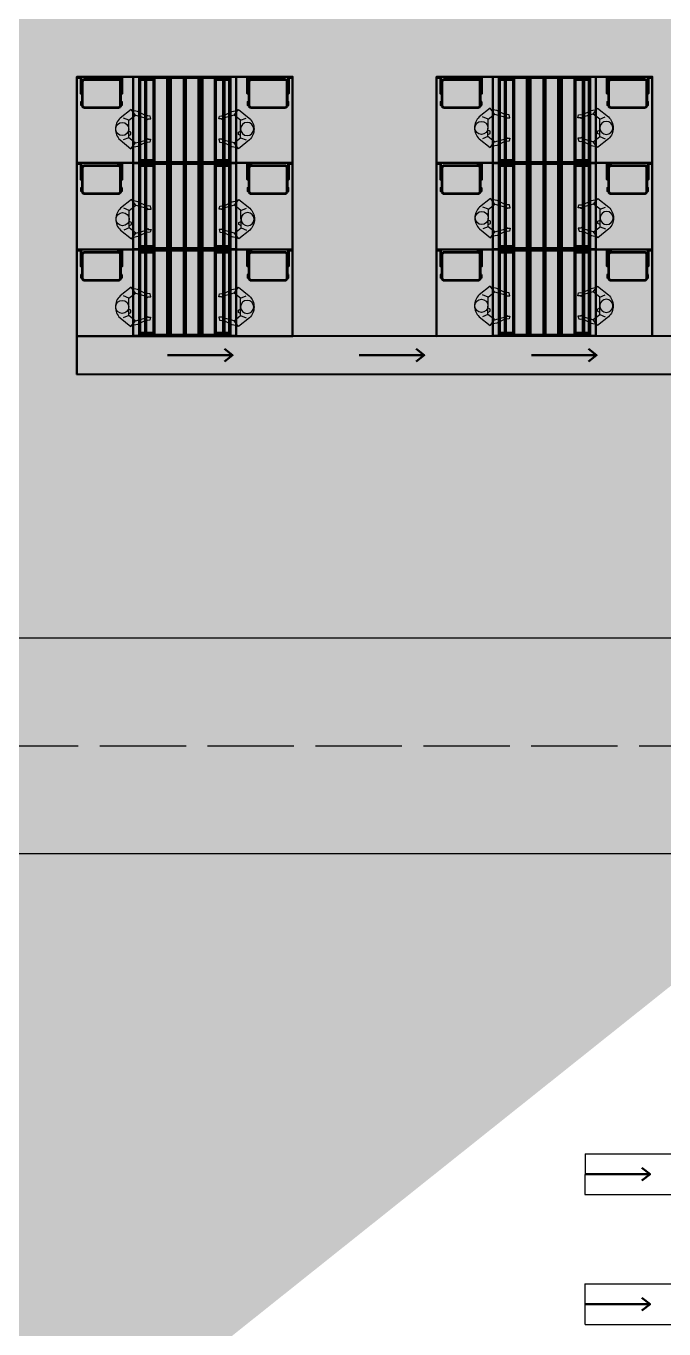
# Model space of a CAD drawing. Header units: millimetres. Extents: x -17739 to 130674, y -21116 to 94884.
# Drawn here: x 44710 to 58012, y 24726 to 51884 of the extents above; entities that cross this region are included whole.
import ezdxf

# ---------------------------------------------------------------- set-up
doc = ezdxf.new("R2010")
doc.units = ezdxf.units.MM
doc.linetypes.add('ACAD_ISO02W100', pattern=[15, 12, -3])
doc.layers.add('AM_0', color=7, linetype='Continuous', lineweight=50)
for name, color, linetype in [('Conveyor', 20, 'Continuous'), ('freecads.com', 7, 'Continuous'), ('Pathways', 50, 'ACAD_ISO02W100'), ('Workstations', 7, 'Continuous')]:
    doc.layers.add(name, color=color, linetype=linetype)
pattern_1 = [(45, (31504.4983, 30162.195), (-2.24506403, 2.24506403), [])]
pattern_2 = [(45, (31504.4983, 28355.3496), (-2.24506403, 2.24506403), [])]
pattern_3 = [(45, (39004.4983, 30162.195), (-2.24506403, 2.24506403), [])]
pattern_4 = [(45, (39004.4983, 28355.3496), (-2.24506403, 2.24506403), [])]
pattern_5 = [(45, (39004.4983, 26560.9537), (-2.24506403, 2.24506403), [])]

# ---------------------------------------------------------------- blocks, each defined once
blk = doc.blocks.new('Person Standing 002')
at = {"layer": 'freecads.com'}
for p, q in [((118348.7, 104057.2), (118283.5, 103973)), ((118366.4, 103991), (118349.1, 104032.3)), ((118499.9, 103993.1), (118515.9, 104034.9)), ((118582.8, 103977.7), (118515, 104059.8)), ((118283.5, 103973), (118327.9, 103940.4)), ((118301.4, 103923.4), (118292.4, 103964.9)), ((118335.2, 103857.4), (118300.9, 103923.4)), ((118327.9, 103940.4), (118351.8, 103857.7)), ((118328.4, 103940.5), (118366.9, 103991)), ((118366.4, 103991), (118499.4, 103993)), ((118383, 103991.2), (118391.6, 103974.7)), ((118391.6, 103974.7), (118408.2, 103975)), ((118408.2, 103975), (118416.3, 103991.7)), ((118499.4, 103993), (118539.5, 103943.8)), ((118539.5, 103943.8), (118518.1, 103860.3)), ((118534.8, 103860.5), (118567, 103927.6)), ((118539.5, 103943.8), (118582.8, 103977.7)), ((118567, 103927.6), (118574.7, 103969.3)), ((118333.4, 103845.5), (118335.2, 103857.4)), ((118335.8, 103829.4), (118333.4, 103845.5)), ((118358, 103824.3), (118335.8, 103829.4)), ((118351.8, 103857.7), (118363.6, 103846.9)), ((118363.6, 103846.9), (118357.7, 103846.2)), ((118357.7, 103846.2), (118358, 103824.3)), ((118518.1, 103860.3), (118506.7, 103849.1)), ((118506.7, 103849.1), (118512.7, 103848.7)), ((118512.7, 103848.7), (118513, 103826.8)), ((118513, 103826.8), (118535.1, 103832.5)), ((118537, 103848.7), (118534.8, 103860.5)), ((118535.1, 103832.5), (118537, 103848.7))]:
    blk.add_line(p, q, dxfattribs=at)
blk.add_circle((118432.1, 104041.9), 49.9, dxfattribs=at)
blk.add_arc((118433.1, 103980.4), 114.1, 44.11608, 137.68198, dxfattribs=at)

msp = doc.modelspace()

# ---------------------------------------------------------------- hatches: boundary and pattern name
h = msp.add_hatch()
h.set_pattern_fill('GRAVEL', color=256)
h.set_pattern_definition([(228.0127875, (-27627.5733, -20782.793), (-203.200000016, -228.599999986), [3.4172144, -338.3048364]), (184.969741, (-27629.8593, -20785.333), (304.7999998794, 25.400001447), [5.8640472, -580.540489]), (132.5104471, (-27635.7013, -20785.841), (254.000000107, -279.399999902), [4.1348152, -409.347228]), (267.273689, (-27645.6073, -20792.191), (25.400000053, 507.999999997), [5.3400452, -528.6643743]), (292.8336542, (-27645.8613, -20797.525), (-127.000000011, 304.7999999956), [5.236337, -518.3980775]), (357.273689, (-27643.8293, -20802.351), (-507.999999997, 25.400000053), [5.3400452, -528.6643743]), (37.69424047, (-27638.4953, -20802.605), (-330.1999999854, -254.000000019), [7.0619366, -699.131153]), (72.2553284, (-27632.9073, -20798.287), (177.800000048, 558.799999985), [6.6671952, -660.052566]), (121.4295656, (-27630.8753, -20791.937), (-203.200000029, 330.199999982), [5.35813, -530.455457]), (175.2363583, (-27633.6693, -20787.365), (279.399999996, -25.400000044), [6.1171328, -299.7393695]), (222.3974378, (-27639.7653, -20786.857), (-304.7999999902, -279.4000000106), [7.9107792, -783.167725]), (138.8140748, (-27620.4613, -20792.445), (-177.79999999, 152.400000012), [2.7000454, -267.3056582]), (171.4692344, (-27622.4933, -20790.667), (330.200000009, -50.799999942), [5.1368198, -508.54639]), (225, (-27627.573, -20789.905), (-4e-15, -25.4), [3.5920934, -32.328931]), (203.1985905, (-27629.3513, -20786.857), (127.000000003, 50.79999999), [1.9344132, -191.5062237]), (291.8014095, (-27631.1293, -20787.619), (-25.4, 76.2), [2.7356562, -134.04753]), (30.9637565, (-27630.1133, -20790.159), (76.2, 50.8), [4.4431966, -143.6629815]), (161.565051, (-27626.303, -20787.873), (50.8, -25.4), [3.2128714, -77.108981]), (16.3895403, (-27645.8613, -20787.619), (254, 76.2), [4.50088, -445.5882667]), (70.3461759, (-27641.5433, -20786.349), (-101.60000001, -279.399999997), [3.7759894, -373.8221568]), (293.1985905, (-27626.3033, -20782.793), (-50.79999999, 127.000000004), [3.868801, -189.571836]), (343.6104597, (-27624.7793, -20786.349), (-254.000000005, 76.199999982), [4.50088, -445.5882667]), (339.4439548, (-27645.8613, -20803.367), (-127, 50.8), [4.340352, -212.677343]), (294.7751406, (-27641.7973, -20804.891), (-127.000000151, 279.399999931), [3.6367212, -360.0359338]), (66.8014095, (-27626.0493, -20808.193), (50.79999999, 127.000000003), [3.868801, -189.571836]), (17.3540246, (-27624.5253, -20804.637), (-330.199999993, -101.600000021), [4.2578274, -421.5237598]), (69.4439548, (-27638.4953, -20808.193), (-50.8, -127), [2.170176, -214.847519]), (101.3099325, (-27627.5733, -20808.193), (-25.4, 101.6), [1.295146, -128.2199496]), (165.9637565, (-27627.827, -20806.923), (76.2, -25.4), [5.236337, -99.490546]), (186.009006, (-27632.9073, -20805.653), (253.999999999, 25.400000013), [4.85267, -480.4136486]), (303.6900675, (-27630.113, -20792.445), (-25.4, 50.8), [3.6632388, -87.9177636]), (353.1572266, (-27628.0813, -20795.493), (431.8000000027, -50.7999999774), [6.3955676, -633.1600907]), (60.9453959, (-27621.7313, -20796.255), (-101.600000003, -177.8), [2.6150824, -258.893923]), (90, (-27620.46, -20793.97), (-25.4, 25.4), [1.524, -23.876]), (120.2564372, (-27633.4153, -20804.891), (101.599999988, -177.800000007), [3.5286696, -349.3394077]), (48.0127875, (-27635.1933, -20801.843), (203.200000017, 228.599999985), [6.8344288, -334.887622]), (0, (-27630.62, -20796.763), (25.4, 25.4), [6.604, -18.796]), (325.3048465, (-27624.0173, -20796.763), (254.000000096, -177.799999863), [4.0160956, -397.5931672]), (254.054604, (-27620.7153, -20799.049), (-25.4, -101.6), [3.6982908, -181.2165004]), (207.64597536, (-27621.7313, -20802.605), (-482.600000018, -253.999999966), [6.021451, -596.1246442]), (175.42607874, (-27627.0653, -20805.399), (-330.2, 25.4), [6.3702946, -630.6584646])])
edge = h.paths.add_edge_path()
edge.add_line((-6197, -19436), (-6197, 76756))
edge.add_arc((-4197, 76756), 2000, 90, 180)
edge.add_line((-4197, 78756), (116945, 78756))
at = {"layer": 'AM_0', "true_color": 0x939598}
h = msp.add_hatch(dxfattribs=at)
h.set_pattern_fill('PLASTI', color=252, style=0)
h.set_pattern_definition([(0, (8868.7735, 34326.9587), (0, 6.35), []), (0, (8868.7735, 34327.7524), (0, 6.35), []), (0, (8868.7735, 34328.546), (0, 6.35), []), (0, (8868.7735, 34330.9274), (0, 6.35), [])])
h.paths.add_polyline_path([(47379, 50827, 0.414214), (47369, 50817), (47369, 49037, 0.414214), (47379, 49027), (48009, 49027, 0.414214), (48019, 49037), (48019, 50817, 0.414214), (48009, 50827)])
h.paths.add_polyline_path([(47399, 50807, 0.414214), (47389, 50797), (47389, 49057, 0.414214), (47399, 49047), (47989, 49047, 0.414214), (47999, 49057), (47999, 50797, 0.414214), (47989, 50807)], flags=16)
h.paths.add_polyline_path([(47652, 49047), (47652, 50807), (47732, 50807), (47732, 49047)], flags=16)
h = msp.add_hatch(dxfattribs=at)
h.set_pattern_fill('ANSI31', color=252, style=0)
h.set_pattern_definition([(45, (8868.7735, 34326.9587), (-2.24506403, 2.24506403), [])])
h.paths.add_polyline_path([(48659, 50827), (48029, 50827, 0.414214), (48019, 50817), (48019, 49037, 0.414214), (48029, 49027), (48659, 49027, 0.414214), (48669, 49037), (48669, 50817, 0.414214)])
h.paths.add_polyline_path([(48649, 50797, 0.414214), (48639, 50807), (48049, 50807, 0.414214), (48039, 50797), (48039, 49057, 0.414214), (48049, 49047), (48639, 49047, 0.414214), (48649, 49057)], flags=16)
h.paths.add_polyline_path([(48386, 49047), (48305, 49047), (48305, 50807), (48386, 50807)], flags=0)
h = msp.add_hatch(dxfattribs=at)
h.set_pattern_fill('ANSI31', color=252, style=0)
h.set_pattern_definition(pattern_5)
h.paths.add_polyline_path([(54879, 50827, 0.414214), (54869, 50817), (54869, 49037, 0.414214), (54879, 49027), (55509, 49027, 0.414214), (55519, 49037), (55519, 50817, 0.414214), (55509, 50827)])
h.paths.add_polyline_path([(54899, 50807, 0.414214), (54889, 50797), (54889, 49057, 0.414214), (54899, 49047), (55489, 49047, 0.414214), (55499, 49057), (55499, 50797, 0.414214), (55489, 50807)], flags=16)
h.paths.add_polyline_path([(55152, 49047), (55152, 50807), (55232, 50807), (55232, 49047)], flags=16)
h = msp.add_hatch(dxfattribs=at)
h.set_pattern_fill('ANSI31', color=252, style=0)
h.set_pattern_definition(pattern_5)
h.paths.add_polyline_path([(56169, 50817, 0.414214), (56159, 50827), (55529, 50827, 0.414214), (55519, 50817), (55519, 49037, 0.414214), (55529, 49027), (56159, 49027, 0.414214), (56169, 49037)])
h.paths.add_polyline_path([(56149, 50797, 0.414214), (56139, 50807), (55549, 50807, 0.414214), (55539, 50797), (55539, 49057, 0.414214), (55549, 49047), (56139, 49047, 0.414214), (56149, 49057)], flags=16)
h.paths.add_polyline_path([(55886, 49047), (55805, 49047), (55805, 50807), (55886, 50807)], flags=0)
h = msp.add_hatch(dxfattribs=at)
h.set_pattern_fill('ANSI31', color=252, style=0)
h.set_pattern_definition(pattern_2)
h.paths.add_polyline_path([(47379, 49033, 0.414214), (47369, 49023), (47369, 47243, 0.414214), (47379, 47233), (48009, 47233, 0.414214), (48019, 47243), (48019, 49023, 0.414214), (48009, 49033)])
h.paths.add_polyline_path([(47399, 49013, 0.414214), (47389, 49003), (47389, 47263, 0.414214), (47399, 47253), (47989, 47253, 0.414214), (47999, 47263), (47999, 49003, 0.414214), (47989, 49013)], flags=16)
h.paths.add_polyline_path([(47652, 47253), (47652, 49013), (47732, 49013), (47732, 47253)], flags=16)
h = msp.add_hatch(dxfattribs=at)
h.set_pattern_fill('ANSI31', color=252, style=0)
h.set_pattern_definition(pattern_2)
h.paths.add_polyline_path([(48659, 49033), (48029, 49033, 0.414214), (48019, 49023), (48019, 47243, 0.414214), (48029, 47233), (48659, 47233, 0.414214), (48669, 47243), (48669, 49023, 0.414214)])
h.paths.add_polyline_path([(48649, 49003, 0.414214), (48639, 49013), (48049, 49013, 0.414214), (48039, 49003), (48039, 47263, 0.414214), (48049, 47253), (48639, 47253, 0.414214), (48649, 47263)], flags=16)
h.paths.add_polyline_path([(48386, 47253), (48305, 47253), (48305, 49013), (48386, 49013)], flags=0)
h = msp.add_hatch(dxfattribs=at)
h.set_pattern_fill('ANSI31', color=252, style=0)
h.set_pattern_definition(pattern_4)
h.paths.add_polyline_path([(54879, 49033, 0.414214), (54869, 49023), (54869, 47243, 0.414214), (54879, 47233), (55509, 47233, 0.414214), (55519, 47243), (55519, 49023, 0.414214), (55509, 49033)])
h.paths.add_polyline_path([(54899, 49013, 0.414214), (54889, 49003), (54889, 47263, 0.414214), (54899, 47253), (55489, 47253, 0.414214), (55499, 47263), (55499, 49003, 0.414214), (55489, 49013)], flags=16)
h.paths.add_polyline_path([(55152, 47253), (55152, 49013), (55232, 49013), (55232, 47253)], flags=16)
h = msp.add_hatch(dxfattribs=at)
h.set_pattern_fill('ANSI31', color=252, style=0)
h.set_pattern_definition(pattern_4)
h.paths.add_polyline_path([(56169, 49023, 0.414214), (56159, 49033), (55529, 49033, 0.414214), (55519, 49023), (55519, 47243, 0.414214), (55529, 47233), (56159, 47233, 0.414214), (56169, 47243)])
h.paths.add_polyline_path([(56149, 49003, 0.414214), (56139, 49013), (55549, 49013, 0.414214), (55539, 49003), (55539, 47263, 0.414214), (55549, 47253), (56139, 47253, 0.414214), (56149, 47263)], flags=16)
h.paths.add_polyline_path([(55886, 47253), (55805, 47253), (55805, 49013), (55886, 49013)], flags=0)
h = msp.add_hatch(dxfattribs=at)
h.set_pattern_fill('ANSI31', color=252, style=0)
h.set_pattern_definition(pattern_1)
h.paths.add_polyline_path([(47379, 47226, 0.414214), (47369, 47216), (47369, 45436, 0.414214), (47379, 45426), (48009, 45426, 0.414214), (48019, 45436), (48019, 47216, 0.414214), (48009, 47226)])
h.paths.add_polyline_path([(47399, 47206, 0.414214), (47389, 47196), (47389, 45456, 0.414214), (47399, 45446), (47989, 45446, 0.414214), (47999, 45456), (47999, 47196, 0.414214), (47989, 47206)], flags=16)
h.paths.add_polyline_path([(47652, 45446), (47652, 47206), (47732, 47206), (47732, 45446)], flags=16)
h = msp.add_hatch(dxfattribs=at)
h.set_pattern_fill('ANSI31', color=252, style=0)
h.set_pattern_definition(pattern_1)
h.paths.add_polyline_path([(48659, 47226), (48029, 47226, 0.414214), (48019, 47216), (48019, 45436, 0.414214), (48029, 45426), (48659, 45426, 0.414214), (48669, 45436), (48669, 47216, 0.414214)])
h.paths.add_polyline_path([(48649, 47196, 0.414214), (48639, 47206), (48049, 47206, 0.414214), (48039, 47196), (48039, 45456, 0.414214), (48049, 45446), (48639, 45446, 0.414214), (48649, 45456)], flags=16)
h.paths.add_polyline_path([(48386, 45446), (48305, 45446), (48305, 47206), (48386, 47206)], flags=0)
h = msp.add_hatch(dxfattribs=at)
h.set_pattern_fill('ANSI31', color=252, style=0)
h.set_pattern_definition(pattern_3)
h.paths.add_polyline_path([(54879, 47226, 0.414214), (54869, 47216), (54869, 45436, 0.414214), (54879, 45426), (55509, 45426, 0.414214), (55519, 45436), (55519, 47216, 0.414214), (55509, 47226)])
h.paths.add_polyline_path([(54899, 47206, 0.414214), (54889, 47196), (54889, 45456, 0.414214), (54899, 45446), (55489, 45446, 0.414214), (55499, 45456), (55499, 47196, 0.414214), (55489, 47206)], flags=16)
h.paths.add_polyline_path([(55152, 45446), (55152, 47206), (55232, 47206), (55232, 45446)], flags=16)
h = msp.add_hatch(dxfattribs=at)
h.set_pattern_fill('ANSI31', color=252, style=0)
h.set_pattern_definition(pattern_3)
h.paths.add_polyline_path([(56169, 47216, 0.414214), (56159, 47226), (55529, 47226, 0.414214), (55519, 47216), (55519, 45436, 0.414214), (55529, 45426), (56159, 45426, 0.414214), (56169, 45436)])
h.paths.add_polyline_path([(56149, 47196, 0.414214), (56139, 47206), (55549, 47206, 0.414214), (55539, 47196), (55539, 45456, 0.414214), (55549, 45446), (56139, 45446, 0.414214), (56149, 45456)], flags=16)
h.paths.add_polyline_path([(55886, 45446), (55805, 45446), (55805, 47206), (55886, 47206)], flags=0)

# ---------------------------------------------------------------- linework, layer by layer
at = {"color": 2}
for p, q in [((32743, 39134), (87797, 39134)), ((32743, 34634), (87797, 34634))]:
    msp.add_line(p, q, dxfattribs=at)
at = {"layer": 'AM_0'}
for p, q in [((48019, 45418), (48019, 50827)), ((55519, 45427), (55519, 50827)), ((55519, 45418), (55519, 50827)), ((45769, 49033), (50269, 49033)), ((57769, 49033), (53269, 49033)), ((45769, 47226), (50269, 47226)), ((57769, 47226), (53269, 47226))]:
    msp.add_line(p, q, dxfattribs=at)
at = {"layer": 'AM_0', "color": 3}
for p, q in [((50266, 50827), (50177, 50827)), ((57766, 50827), (57677, 50827)), ((45879, 50229), (45879, 50724)), ((45889, 50229), (45889, 50724)), ((45929, 50774), (46635, 50774)), ((45929, 50764), (46635, 50764)), ((46675, 50724), (46675, 50229)), ((46685, 50724), (46685, 50229)), ((49353, 50724), (49353, 50229)), ((49363, 50724), (49363, 50229)), ((50109, 50774), (49403, 50774)), ((50109, 50764), (49403, 50764)), ((50149, 50229), (50149, 50724)), ((50159, 50229), (50159, 50724)), ((53379, 50229), (53379, 50724)), ((53389, 50229), (53389, 50724)), ((53429, 50774), (54135, 50774)), ((53429, 50764), (54135, 50764)), ((54175, 50724), (54175, 50229)), ((54185, 50724), (54185, 50229)), ((56853, 50724), (56853, 50229)), ((56863, 50724), (56863, 50229)), ((57609, 50774), (56903, 50774)), ((57609, 50764), (56903, 50764)), ((57649, 50229), (57649, 50724)), ((57659, 50229), (57659, 50724)), ((45859, 50232), (45859, 50307)), ((45861, 50309), (45879, 50309)), ((46702, 50309), (46685, 50309)), ((46705, 50232), (46705, 50307)), ((49333, 50232), (49333, 50307)), ((49335, 50309), (49353, 50309)), ((50176, 50309), (50159, 50309)), ((50179, 50232), (50179, 50307)), ((53359, 50232), (53359, 50307)), ((53361, 50309), (53379, 50309)), ((54202, 50309), (54185, 50309)), ((54205, 50232), (54205, 50307)), ((56833, 50232), (56833, 50307)), ((56835, 50309), (56853, 50309)), ((57676, 50309), (57659, 50309)), ((57679, 50232), (57679, 50307)), ((45879, 50229), (45861, 50229)), ((46635, 50189), (45929, 50189)), ((46635, 50179), (45929, 50179)), ((46685, 50229), (46702, 50229)), ((49353, 50229), (49335, 50229)), ((49403, 50189), (50109, 50189)), ((49403, 50179), (50109, 50179)), ((50159, 50229), (50176, 50229)), ((53379, 50229), (53361, 50229)), ((54135, 50189), (53429, 50189)), ((54135, 50179), (53429, 50179)), ((54185, 50229), (54202, 50229)), ((56853, 50229), (56835, 50229)), ((56903, 50189), (57609, 50189)), ((56903, 50179), (57609, 50179)), ((57659, 50229), (57676, 50229)), ((45879, 48435), (45879, 48930)), ((45889, 48435), (45889, 48930)), ((45929, 48980), (46635, 48980)), ((45929, 48970), (46635, 48970)), ((46675, 48930), (46675, 48435)), ((46685, 48930), (46685, 48435)), ((49353, 48930), (49353, 48435)), ((49363, 48930), (49363, 48435)), ((50109, 48980), (49403, 48980)), ((50109, 48970), (49403, 48970)), ((50149, 48435), (50149, 48930)), ((50159, 48435), (50159, 48930)), ((50266, 49033), (50177, 49033)), ((53379, 48435), (53379, 48930)), ((53389, 48435), (53389, 48930)), ((53429, 48980), (54135, 48980)), ((53429, 48970), (54135, 48970)), ((54175, 48930), (54175, 48435)), ((54185, 48930), (54185, 48435)), ((56853, 48930), (56853, 48435)), ((56863, 48930), (56863, 48435)), ((57609, 48980), (56903, 48980)), ((57609, 48970), (56903, 48970)), ((57649, 48435), (57649, 48930)), ((57659, 48435), (57659, 48930)), ((57766, 49033), (57677, 49033)), ((45859, 48438), (45859, 48513)), ((45861, 48515), (45879, 48515)), ((45879, 48435), (45861, 48435)), ((46635, 48395), (45929, 48395)), ((46635, 48385), (45929, 48385)), ((46702, 48515), (46685, 48515)), ((46685, 48435), (46702, 48435)), ((46705, 48438), (46705, 48513)), ((49333, 48438), (49333, 48513)), ((49335, 48515), (49353, 48515)), ((49353, 48435), (49335, 48435)), ((49403, 48395), (50109, 48395)), ((49403, 48385), (50109, 48385)), ((50176, 48515), (50159, 48515)), ((50159, 48435), (50176, 48435)), ((50179, 48438), (50179, 48513)), ((53359, 48438), (53359, 48513)), ((53361, 48515), (53379, 48515)), ((53379, 48435), (53361, 48435)), ((54135, 48395), (53429, 48395)), ((54135, 48385), (53429, 48385)), ((54202, 48515), (54185, 48515)), ((54185, 48435), (54202, 48435)), ((54205, 48438), (54205, 48513)), ((56833, 48438), (56833, 48513)), ((56835, 48515), (56853, 48515)), ((56853, 48435), (56835, 48435)), ((56903, 48395), (57609, 48395)), ((56903, 48385), (57609, 48385)), ((57676, 48515), (57659, 48515)), ((57659, 48435), (57676, 48435)), ((57679, 48438), (57679, 48513)), ((45879, 46628), (45879, 47123)), ((45889, 46628), (45889, 47123)), ((45929, 47173), (46635, 47173)), ((45929, 47163), (46635, 47163)), ((46675, 47123), (46675, 46628)), ((46685, 47123), (46685, 46628)), ((49353, 47123), (49353, 46628)), ((49363, 47123), (49363, 46628)), ((50109, 47173), (49403, 47173)), ((50109, 47163), (49403, 47163)), ((50149, 46628), (50149, 47123)), ((50159, 46628), (50159, 47123)), ((50266, 47226), (50177, 47226)), ((53379, 46628), (53379, 47123)), ((53389, 46628), (53389, 47123)), ((53429, 47173), (54135, 47173)), ((53429, 47163), (54135, 47163)), ((54175, 47123), (54175, 46628)), ((54185, 47123), (54185, 46628)), ((56853, 47123), (56853, 46628)), ((56863, 47123), (56863, 46628)), ((57609, 47173), (56903, 47173)), ((57609, 47163), (56903, 47163)), ((57649, 46628), (57649, 47123)), ((57659, 46628), (57659, 47123)), ((57766, 47226), (57677, 47226)), ((45859, 46631), (45859, 46706)), ((45861, 46708), (45879, 46708)), ((45879, 46628), (45861, 46628)), ((46635, 46588), (45929, 46588)), ((46635, 46578), (45929, 46578)), ((46702, 46708), (46685, 46708)), ((46685, 46628), (46702, 46628)), ((46705, 46631), (46705, 46706)), ((49333, 46631), (49333, 46706)), ((49335, 46708), (49353, 46708)), ((49353, 46628), (49335, 46628)), ((49403, 46588), (50109, 46588)), ((49403, 46578), (50109, 46578)), ((50176, 46708), (50159, 46708)), ((50159, 46628), (50176, 46628)), ((50179, 46631), (50179, 46706)), ((53359, 46631), (53359, 46706)), ((53361, 46708), (53379, 46708)), ((53379, 46628), (53361, 46628)), ((54135, 46588), (53429, 46588)), ((54135, 46578), (53429, 46578)), ((54202, 46708), (54185, 46708)), ((54185, 46628), (54202, 46628)), ((54205, 46631), (54205, 46706)), ((56833, 46631), (56833, 46706)), ((56835, 46708), (56853, 46708)), ((56853, 46628), (56835, 46628)), ((56903, 46588), (57609, 46588)), ((56903, 46578), (57609, 46578)), ((57676, 46708), (57659, 46708)), ((57659, 46628), (57676, 46628)), ((57679, 46631), (57679, 46706))]:
    msp.add_line(p, q, dxfattribs=at)
at = {"layer": 'AM_0', "color": 1}
for points in [[(45770, 44618), (45769, 45418), (74769, 45427, 0.349582), (75769, 46427), (75769, 55927)], [(75769, 55927), (76569, 55927), (76569, 46492, -0.364541), (74769, 44627), (45770, 44618)]]:
    msp.add_lwpolyline(points, format="xyb", dxfattribs=at)
at = {"layer": 'AM_0'}
msp.add_lwpolyline([(45769, 45418), (50269, 45419), (50269, 50827), (45769, 50827)], close=True, dxfattribs=at)
at = {"layer": 'AM_0', "color": 3}
for points in [[(45860, 50827), (45771, 50827, 0.414214), (45769, 50824), (45769, 50809, 0.414214), (45771, 50807), (45849, 50807)], [(46715, 50827), (46626, 50827, 0.414214), (46623, 50824), (46623, 50809, 0.414214), (46626, 50807), (46703, 50807)], [(49412, 50827, -0.414214), (49414, 50824), (49414, 50809, -0.414214), (49412, 50807), (49334, 50807)], [(50266, 50827, -0.414214), (50269, 50824), (50269, 50809, -0.414214), (50266, 50807), (50189, 50807)], [(53360, 50827), (53271, 50827, 0.414214), (53269, 50824), (53269, 50809, 0.414214), (53271, 50807), (53349, 50807)], [(54215, 50827), (54126, 50827, 0.414214), (54123, 50824), (54123, 50809, 0.414214), (54126, 50807), (54203, 50807)], [(56912, 50827, -0.414214), (56914, 50824), (56914, 50809, -0.414214), (56912, 50807), (56834, 50807)], [(57766, 50827, -0.414214), (57769, 50824), (57769, 50809, -0.414214), (57766, 50807), (57689, 50807)], [(45860, 49033), (45771, 49033, 0.414214), (45769, 49030), (45769, 49015, 0.414214), (45771, 49013), (45849, 49013)], [(46715, 49033), (46626, 49033, 0.414214), (46623, 49030), (46623, 49015, 0.414214), (46626, 49013), (46703, 49013)], [(49412, 49033, -0.414214), (49414, 49030), (49414, 49015, -0.414214), (49412, 49013), (49334, 49013)], [(50266, 49033, -0.414214), (50269, 49030), (50269, 49015, -0.414214), (50266, 49013), (50189, 49013)], [(53360, 49033), (53271, 49033, 0.414214), (53269, 49030), (53269, 49015, 0.414214), (53271, 49013), (53349, 49013)], [(54215, 49033), (54126, 49033, 0.414214), (54123, 49030), (54123, 49015, 0.414214), (54126, 49013), (54203, 49013)], [(56912, 49033, -0.414214), (56914, 49030), (56914, 49015, -0.414214), (56912, 49013), (56834, 49013)], [(57766, 49033, -0.414214), (57769, 49030), (57769, 49015, -0.414214), (57766, 49013), (57689, 49013)], [(45860, 47226), (45771, 47226, 0.414214), (45769, 47223), (45769, 47208, 0.414214), (45771, 47206), (45849, 47206)], [(46715, 47226), (46626, 47226, 0.414214), (46623, 47223), (46623, 47208, 0.414214), (46626, 47206), (46703, 47206)], [(49412, 47226, -0.414214), (49414, 47223), (49414, 47208, -0.414214), (49412, 47206), (49334, 47206)], [(50266, 47226, -0.414214), (50269, 47223), (50269, 47208, -0.414214), (50266, 47206), (50189, 47206)], [(53360, 47226), (53271, 47226, 0.414214), (53269, 47223), (53269, 47208, 0.414214), (53271, 47206), (53349, 47206)], [(54215, 47226), (54126, 47226, 0.414214), (54123, 47223), (54123, 47208, 0.414214), (54126, 47206), (54203, 47206)], [(56912, 47226, -0.414214), (56914, 47223), (56914, 47208, -0.414214), (56912, 47206), (56834, 47206)], [(57766, 47226, -0.414214), (57769, 47223), (57769, 47208, -0.414214), (57766, 47206), (57689, 47206)]]:
    msp.add_lwpolyline(points, format="xyb", dxfattribs=at)
for points in [[(45879, 50477), (45849, 50477), (45849, 50827)], [(45860, 50827), (45860, 50724), (45879, 50724)], [(46685, 50477), (46715, 50477), (46715, 50827)], [(46703, 50807), (46703, 50724), (46685, 50724)], [(49353, 50477), (49323, 50477), (49323, 50827), (49412, 50827)], [(49334, 50807), (49334, 50724), (49353, 50724)], [(50159, 50477), (50189, 50477), (50189, 50827)], [(50177, 50827), (50177, 50724), (50159, 50724)], [(53379, 50477), (53349, 50477), (53349, 50827)], [(53360, 50827), (53360, 50724), (53379, 50724)], [(54185, 50477), (54215, 50477), (54215, 50827)], [(54203, 50807), (54203, 50724), (54185, 50724)], [(56853, 50477), (56823, 50477), (56823, 50827), (56912, 50827)], [(56834, 50807), (56834, 50724), (56853, 50724)], [(57659, 50477), (57689, 50477), (57689, 50827)], [(57677, 50827), (57677, 50724), (57659, 50724)], [(45879, 48683), (45849, 48683), (45849, 49033)], [(45860, 49033), (45860, 48930), (45879, 48930)], [(46685, 48683), (46715, 48683), (46715, 49033)], [(46703, 49013), (46703, 48930), (46685, 48930)], [(49353, 48683), (49323, 48683), (49323, 49033), (49412, 49033)], [(49334, 49013), (49334, 48930), (49353, 48930)], [(50159, 48683), (50189, 48683), (50189, 49033)], [(50177, 49033), (50177, 48930), (50159, 48930)], [(53379, 48683), (53349, 48683), (53349, 49033)], [(53360, 49033), (53360, 48930), (53379, 48930)], [(54185, 48683), (54215, 48683), (54215, 49033)], [(54203, 49013), (54203, 48930), (54185, 48930)], [(56853, 48683), (56823, 48683), (56823, 49033), (56912, 49033)], [(56834, 49013), (56834, 48930), (56853, 48930)], [(57659, 48683), (57689, 48683), (57689, 49033)], [(57677, 49033), (57677, 48930), (57659, 48930)], [(45879, 46876), (45849, 46876), (45849, 47226)], [(45860, 47226), (45860, 47123), (45879, 47123)], [(46685, 46876), (46715, 46876), (46715, 47226)], [(46703, 47206), (46703, 47123), (46685, 47123)], [(49353, 46876), (49323, 46876), (49323, 47226), (49412, 47226)], [(49334, 47206), (49334, 47123), (49353, 47123)], [(50159, 46876), (50189, 46876), (50189, 47226)], [(50177, 47226), (50177, 47123), (50159, 47123)], [(53379, 46876), (53349, 46876), (53349, 47226)], [(53360, 47226), (53360, 47123), (53379, 47123)], [(54185, 46876), (54215, 46876), (54215, 47226)], [(54203, 47206), (54203, 47123), (54185, 47123)], [(56853, 46876), (56823, 46876), (56823, 47226), (56912, 47226)], [(56834, 47206), (56834, 47123), (56853, 47123)], [(57659, 46876), (57689, 46876), (57689, 47226)], [(57677, 47226), (57677, 47123), (57659, 47123)]]:
    msp.add_lwpolyline(points, dxfattribs=at)
at = {"layer": 'AM_0', "color": 5}
for points in [[(47694, 49027), (46944, 49027), (46944, 50827), (47694, 50827)], [(47694, 50807), (47694, 49047)], [(48344, 49027), (49094, 49027), (49094, 50827), (48344, 50827)], [(48344, 50807), (48344, 49047)], [(55194, 49027), (54444, 49027), (54444, 50827), (55194, 50827)], [(55194, 50807), (55194, 49047)], [(55844, 49027), (56594, 49027), (56594, 50827), (55844, 50827)], [(55844, 50807), (55844, 49047)], [(47694, 47233), (46944, 47233), (46944, 49033), (47694, 49033)], [(47694, 49013), (47694, 47253)], [(48344, 47233), (49094, 47233), (49094, 49033), (48344, 49033)], [(48344, 49013), (48344, 47253)], [(55194, 47233), (54444, 47233), (54444, 49033), (55194, 49033)], [(55194, 49013), (55194, 47253)], [(55844, 47233), (56594, 47233), (56594, 49033), (55844, 49033)], [(55844, 49013), (55844, 47253)], [(47694, 45426), (46944, 45426), (46944, 47226), (47694, 47226)], [(47694, 47206), (47694, 45446)], [(48344, 45426), (49094, 45426), (49094, 47226), (48344, 47226)], [(48344, 47206), (48344, 45446)], [(55194, 45426), (54444, 45426), (54444, 47226), (55194, 47226)], [(55194, 47206), (55194, 45446)], [(55844, 45426), (56594, 45426), (56594, 47226), (55844, 47226)], [(55844, 47206), (55844, 45446)]]:
    msp.add_lwpolyline(points, dxfattribs=at)
for points in [[(47216, 49047), (47066, 49047), (47066, 50806), (47216, 50806)], [(47369, 50765), (47216, 50765), (47216, 50806), (47369, 50806)], [(47732, 49047), (47652, 49047), (47652, 50807), (47732, 50807)], [(48305, 49047), (48386, 49047), (48386, 50807), (48305, 50807)], [(48669, 50765), (48822, 50765), (48822, 50806), (48669, 50806)], [(48822, 49047), (48972, 49047), (48972, 50806), (48822, 50806)], [(54716, 49047), (54566, 49047), (54566, 50806), (54716, 50806)], [(54869, 50765), (54716, 50765), (54716, 50806), (54869, 50806)], [(55232, 49047), (55152, 49047), (55152, 50807), (55232, 50807)], [(55805, 49047), (55886, 49047), (55886, 50807), (55805, 50807)], [(56169, 50765), (56322, 50765), (56322, 50806), (56169, 50806)], [(56322, 49047), (56472, 49047), (56472, 50806), (56322, 50806)], [(47091, 49088), (47191, 49088), (47191, 50765), (47091, 50765)], [(48947, 49088), (48847, 49088), (48847, 50765), (48947, 50765)], [(54591, 49088), (54691, 49088), (54691, 50765), (54591, 50765)], [(56447, 49088), (56347, 49088), (56347, 50765), (56447, 50765)], [(47216, 47253), (47066, 47253), (47066, 49012), (47216, 49012)], [(47091, 47294), (47191, 47294), (47191, 48971), (47091, 48971)], [(47369, 49047), (47216, 49047), (47216, 49088), (47369, 49088)], [(47369, 48971), (47216, 48971), (47216, 49012), (47369, 49012)], [(47732, 47253), (47652, 47253), (47652, 49013), (47732, 49013)], [(48305, 47253), (48386, 47253), (48386, 49013), (48305, 49013)], [(48669, 49047), (48822, 49047), (48822, 49088), (48669, 49088)], [(48669, 48971), (48822, 48971), (48822, 49012), (48669, 49012)], [(48822, 47253), (48972, 47253), (48972, 49012), (48822, 49012)], [(48947, 47294), (48847, 47294), (48847, 48971), (48947, 48971)], [(54716, 47253), (54566, 47253), (54566, 49012), (54716, 49012)], [(54591, 47294), (54691, 47294), (54691, 48971), (54591, 48971)], [(54869, 49047), (54716, 49047), (54716, 49088), (54869, 49088)], [(54869, 48971), (54716, 48971), (54716, 49012), (54869, 49012)], [(55232, 47253), (55152, 47253), (55152, 49013), (55232, 49013)], [(55805, 47253), (55886, 47253), (55886, 49013), (55805, 49013)], [(56169, 49047), (56322, 49047), (56322, 49088), (56169, 49088)], [(56169, 48971), (56322, 48971), (56322, 49012), (56169, 49012)], [(56322, 47253), (56472, 47253), (56472, 49012), (56322, 49012)], [(56447, 47294), (56347, 47294), (56347, 48971), (56447, 48971)], [(47369, 47253), (47216, 47253), (47216, 47294), (47369, 47294)], [(48669, 47253), (48822, 47253), (48822, 47294), (48669, 47294)], [(54869, 47253), (54716, 47253), (54716, 47294), (54869, 47294)], [(56169, 47253), (56322, 47253), (56322, 47294), (56169, 47294)], [(47216, 45446), (47066, 45446), (47066, 47205), (47216, 47205)], [(47091, 45487), (47191, 45487), (47191, 47164), (47091, 47164)], [(47369, 47164), (47216, 47164), (47216, 47205), (47369, 47205)], [(47732, 45446), (47652, 45446), (47652, 47206), (47732, 47206)], [(48305, 45446), (48386, 45446), (48386, 47206), (48305, 47206)], [(48669, 47164), (48822, 47164), (48822, 47205), (48669, 47205)], [(48822, 45446), (48972, 45446), (48972, 47205), (48822, 47205)], [(48947, 45487), (48847, 45487), (48847, 47164), (48947, 47164)], [(54716, 45446), (54566, 45446), (54566, 47205), (54716, 47205)], [(54591, 45487), (54691, 45487), (54691, 47164), (54591, 47164)], [(54869, 47164), (54716, 47164), (54716, 47205), (54869, 47205)], [(55232, 45446), (55152, 45446), (55152, 47206), (55232, 47206)], [(55805, 45446), (55886, 45446), (55886, 47206), (55805, 47206)], [(56169, 47164), (56322, 47164), (56322, 47205), (56169, 47205)], [(56322, 45446), (56472, 45446), (56472, 47205), (56322, 47205)], [(56447, 45487), (56347, 45487), (56347, 47164), (56447, 47164)], [(47369, 45446), (47216, 45446), (47216, 45487), (47369, 45487)], [(48669, 45446), (48822, 45446), (48822, 45487), (48669, 45487)], [(54869, 45446), (54716, 45446), (54716, 45487), (54869, 45487)], [(56169, 45446), (56322, 45446), (56322, 45487), (56169, 45487)]]:
    msp.add_lwpolyline(points, close=True, dxfattribs=at)
for points in [[(47379, 50827), (48009, 50827, -0.414214), (48019, 50817), (48019, 49037, -0.414214), (48009, 49027), (47379, 49027, -0.414214), (47369, 49037), (47369, 50817, -0.414214)], [(47399, 50807), (47989, 50807, -0.414214), (47999, 50797), (47999, 49057, -0.414214), (47989, 49047), (47399, 49047, -0.414214), (47389, 49057), (47389, 50797, -0.414214)], [(48659, 50827), (48029, 50827, 0.414214), (48019, 50817), (48019, 49037, 0.414214), (48029, 49027), (48659, 49027, 0.414214), (48669, 49037), (48669, 50817, 0.414214)], [(48639, 50807), (48049, 50807, 0.414214), (48039, 50797), (48039, 49057, 0.414214), (48049, 49047), (48639, 49047, 0.414214), (48649, 49057), (48649, 50797, 0.414214)], [(54879, 50827), (55509, 50827, -0.414214), (55519, 50817), (55519, 49037, -0.414214), (55509, 49027), (54879, 49027, -0.414214), (54869, 49037), (54869, 50817, -0.414214)], [(54899, 50807), (55489, 50807, -0.414214), (55499, 50797), (55499, 49057, -0.414214), (55489, 49047), (54899, 49047, -0.414214), (54889, 49057), (54889, 50797, -0.414214)], [(56159, 50827), (55529, 50827, 0.414214), (55519, 50817), (55519, 49037, 0.414214), (55529, 49027), (56159, 49027, 0.414214), (56169, 49037), (56169, 50817, 0.414214)], [(56139, 50807), (55549, 50807, 0.414214), (55539, 50797), (55539, 49057, 0.414214), (55549, 49047), (56139, 49047, 0.414214), (56149, 49057), (56149, 50797, 0.414214)], [(47379, 49033), (48009, 49033, -0.414214), (48019, 49023), (48019, 47243, -0.414214), (48009, 47233), (47379, 47233, -0.414214), (47369, 47243), (47369, 49023, -0.414214)], [(47399, 49013), (47989, 49013, -0.414214), (47999, 49003), (47999, 47263, -0.414214), (47989, 47253), (47399, 47253, -0.414214), (47389, 47263), (47389, 49003, -0.414214)], [(48659, 49033), (48029, 49033, 0.414214), (48019, 49023), (48019, 47243, 0.414214), (48029, 47233), (48659, 47233, 0.414214), (48669, 47243), (48669, 49023, 0.414214)], [(48639, 49013), (48049, 49013, 0.414214), (48039, 49003), (48039, 47263, 0.414214), (48049, 47253), (48639, 47253, 0.414214), (48649, 47263), (48649, 49003, 0.414214)], [(54879, 49033), (55509, 49033, -0.414214), (55519, 49023), (55519, 47243, -0.414214), (55509, 47233), (54879, 47233, -0.414214), (54869, 47243), (54869, 49023, -0.414214)], [(54899, 49013), (55489, 49013, -0.414214), (55499, 49003), (55499, 47263, -0.414214), (55489, 47253), (54899, 47253, -0.414214), (54889, 47263), (54889, 49003, -0.414214)], [(56159, 49033), (55529, 49033, 0.414214), (55519, 49023), (55519, 47243, 0.414214), (55529, 47233), (56159, 47233, 0.414214), (56169, 47243), (56169, 49023, 0.414214)], [(56139, 49013), (55549, 49013, 0.414214), (55539, 49003), (55539, 47263, 0.414214), (55549, 47253), (56139, 47253, 0.414214), (56149, 47263), (56149, 49003, 0.414214)], [(47379, 47226), (48009, 47226, -0.414214), (48019, 47216), (48019, 45436, -0.414214), (48009, 45426), (47379, 45426, -0.414214), (47369, 45436), (47369, 47216, -0.414214)], [(47399, 47206), (47989, 47206, -0.414214), (47999, 47196), (47999, 45456, -0.414214), (47989, 45446), (47399, 45446, -0.414214), (47389, 45456), (47389, 47196, -0.414214)], [(48659, 47226), (48029, 47226, 0.414214), (48019, 47216), (48019, 45436, 0.414214), (48029, 45426), (48659, 45426, 0.414214), (48669, 45436), (48669, 47216, 0.414214)], [(48639, 47206), (48049, 47206, 0.414214), (48039, 47196), (48039, 45456, 0.414214), (48049, 45446), (48639, 45446, 0.414214), (48649, 45456), (48649, 47196, 0.414214)], [(54879, 47226), (55509, 47226, -0.414214), (55519, 47216), (55519, 45436, -0.414214), (55509, 45426), (54879, 45426, -0.414214), (54869, 45436), (54869, 47216, -0.414214)], [(54899, 47206), (55489, 47206, -0.414214), (55499, 47196), (55499, 45456, -0.414214), (55489, 45446), (54899, 45446, -0.414214), (54889, 45456), (54889, 47196, -0.414214)], [(56159, 47226), (55529, 47226, 0.414214), (55519, 47216), (55519, 45436, 0.414214), (55529, 45426), (56159, 45426, 0.414214), (56169, 45436), (56169, 47216, 0.414214)], [(56139, 47206), (55549, 47206, 0.414214), (55539, 47196), (55539, 45456, 0.414214), (55549, 45446), (56139, 45446, 0.414214), (56149, 45456), (56149, 47196, 0.414214)]]:
    msp.add_lwpolyline(points, format="xyb", close=True, dxfattribs=at)
at = {"layer": 'AM_0'}
for points in [[(53269, 45420), (53269, 50827), (57769, 50827), (57769, 45427), (53269, 45420)], [(53269, 45420), (57769, 45427)]]:
    msp.add_lwpolyline(points, dxfattribs=at)
at = {"layer": 'AM_0', "color": 2}
for points in [[(48846, 44889), (49017, 45021), (48846, 45153)], [(52843, 44889), (53013, 45021), (52843, 45153)], [(56436, 44889), (56606, 45021), (56436, 45153)], [(47658, 45021), (49017, 45021)], [(51655, 45021), (53013, 45021)], [(55248, 45021), (56606, 45021)], [(57553, 28084), (57724, 27952), (57553, 27819)], [(56365, 27952), (57724, 27952)], [(56365, 27952), (57724, 27952)], [(57554, 25373), (57724, 25241), (57554, 25109)], [(56366, 25241), (57724, 25241)], [(56366, 25241), (57724, 25241)]]:
    msp.add_lwpolyline(points, dxfattribs=at)
at = {"layer": 'AM_0', "color": 3}
for centre, radius, start, end in [((45849, 50817), 10, 90, 270), ((46703, 50817), 10, 90, 270), ((49334, 50817), 10, 270, 90), ((50189, 50817), 10, 270, 90), ((53349, 50817), 10, 90, 270), ((54203, 50817), 10, 90, 270), ((56834, 50817), 10, 270, 90), ((57689, 50817), 10, 270, 90), ((45929, 50724), 50, 90, 180), ((45929, 50724), 40, 90, 180), ((46635, 50724), 50, 0, 90), ((46635, 50724), 40, 0, 90), ((46684, 50774), 0.5, 0, 90), ((49403, 50724), 50, 90, 180), ((49353, 50774), 0.5, 90, 180), ((49403, 50724), 40, 90, 180), ((50109, 50724), 50, 0, 90), ((50109, 50724), 40, 0, 90), ((53429, 50724), 50, 90, 180), ((53429, 50724), 40, 90, 180), ((54135, 50724), 50, 0, 90), ((54135, 50724), 40, 0, 90), ((54184, 50774), 0.5, 0, 90), ((56903, 50724), 50, 90, 180), ((56853, 50774), 0.5, 90, 180), ((56903, 50724), 40, 90, 180), ((57609, 50724), 50, 0, 90), ((57609, 50724), 40, 0, 90), ((45861, 50307), 2.5, 90, 180), ((46702, 50307), 2.5, 0, 90), ((49335, 50307), 2.5, 90, 180), ((50176, 50307), 2.5, 0, 90), ((53361, 50307), 2.5, 90, 180), ((54202, 50307), 2.5, 0, 90), ((56835, 50307), 2.5, 90, 180), ((57676, 50307), 2.5, 0, 90), ((45861, 50232), 2.5, 180, 270), ((45929, 50229), 50, 180, 270), ((45929, 50229), 40, 180, 270), ((46635, 50229), 50, 270, 0), ((46635, 50229), 40, 270, 0), ((46702, 50232), 2.5, 270, 0), ((49335, 50232), 2.5, 180, 270), ((49403, 50229), 50, 180, 270), ((49403, 50229), 40, 180, 270), ((50109, 50229), 50, 270, 0), ((50109, 50229), 40, 270, 0), ((50176, 50232), 2.5, 270, 0), ((53361, 50232), 2.5, 180, 270), ((53429, 50229), 50, 180, 270), ((53429, 50229), 40, 180, 270), ((54135, 50229), 50, 270, 0), ((54135, 50229), 40, 270, 0), ((54202, 50232), 2.5, 270, 0), ((56835, 50232), 2.5, 180, 270), ((56903, 50229), 50, 180, 270), ((56903, 50229), 40, 180, 270), ((57609, 50229), 50, 270, 0), ((57609, 50229), 40, 270, 0), ((57676, 50232), 2.5, 270, 0), ((45849, 49023), 10, 90, 270), ((45929, 48930), 50, 90, 180), ((45929, 48930), 40, 90, 180), ((46635, 48930), 50, 0, 90), ((46635, 48930), 40, 0, 90), ((46684, 48980), 0.5, 0, 90), ((46703, 49023), 10, 90, 270), ((49334, 49023), 10, 270, 90), ((49403, 48930), 50, 90, 180), ((49353, 48980), 0.5, 90, 180), ((49403, 48930), 40, 90, 180), ((50109, 48930), 50, 0, 90), ((50109, 48930), 40, 0, 90), ((50189, 49023), 10, 270, 90), ((53349, 49023), 10, 90, 270), ((53429, 48930), 50, 90, 180), ((53429, 48930), 40, 90, 180), ((54135, 48930), 50, 0, 90), ((54135, 48930), 40, 0, 90), ((54184, 48980), 0.5, 0, 90), ((54203, 49023), 10, 90, 270), ((56834, 49023), 10, 270, 90), ((56903, 48930), 50, 90, 180), ((56853, 48980), 0.5, 90, 180), ((56903, 48930), 40, 90, 180), ((57609, 48930), 50, 0, 90), ((57609, 48930), 40, 0, 90), ((57689, 49023), 10, 270, 90), ((45861, 48513), 2.5, 90, 180), ((45861, 48438), 2.5, 180, 270), ((45929, 48435), 50, 180, 270), ((45929, 48435), 40, 180, 270), ((46635, 48435), 50, 270, 0), ((46635, 48435), 40, 270, 0), ((46702, 48513), 2.5, 0, 90), ((46702, 48438), 2.5, 270, 0), ((49335, 48513), 2.5, 90, 180), ((49335, 48438), 2.5, 180, 270), ((49403, 48435), 50, 180, 270), ((49403, 48435), 40, 180, 270), ((50109, 48435), 50, 270, 0), ((50109, 48435), 40, 270, 0), ((50176, 48513), 2.5, 0, 90), ((50176, 48438), 2.5, 270, 0), ((53361, 48513), 2.5, 90, 180), ((53361, 48438), 2.5, 180, 270), ((53429, 48435), 50, 180, 270), ((53429, 48435), 40, 180, 270), ((54135, 48435), 50, 270, 0), ((54135, 48435), 40, 270, 0), ((54202, 48513), 2.5, 0, 90), ((54202, 48438), 2.5, 270, 0), ((56835, 48513), 2.5, 90, 180), ((56835, 48438), 2.5, 180, 270), ((56903, 48435), 50, 180, 270), ((56903, 48435), 40, 180, 270), ((57609, 48435), 50, 270, 0), ((57609, 48435), 40, 270, 0), ((57676, 48513), 2.5, 0, 90), ((57676, 48438), 2.5, 270, 0), ((45849, 47216), 10, 90, 270), ((45929, 47123), 50, 90, 180), ((45929, 47123), 40, 90, 180), ((46635, 47123), 50, 0, 90), ((46635, 47123), 40, 0, 90), ((46684, 47173), 0.5, 0, 90), ((46703, 47216), 10, 90, 270), ((49334, 47216), 10, 270, 90), ((49403, 47123), 50, 90, 180), ((49353, 47173), 0.5, 90, 180), ((49403, 47123), 40, 90, 180), ((50109, 47123), 50, 0, 90), ((50109, 47123), 40, 0, 90), ((50189, 47216), 10, 270, 90), ((53349, 47216), 10, 90, 270), ((53429, 47123), 50, 90, 180), ((53429, 47123), 40, 90, 180), ((54135, 47123), 50, 0, 90), ((54135, 47123), 40, 0, 90), ((54184, 47173), 0.5, 0, 90), ((54203, 47216), 10, 90, 270), ((56834, 47216), 10, 270, 90), ((56903, 47123), 50, 90, 180), ((56853, 47173), 0.5, 90, 180), ((56903, 47123), 40, 90, 180), ((57609, 47123), 50, 0, 90), ((57609, 47123), 40, 0, 90), ((57689, 47216), 10, 270, 90), ((45861, 46706), 2.5, 90, 180), ((45861, 46631), 2.5, 180, 270), ((45929, 46628), 50, 180, 270), ((45929, 46628), 40, 180, 270), ((46635, 46628), 50, 270, 0), ((46635, 46628), 40, 270, 0), ((46702, 46706), 2.5, 0, 90), ((46702, 46631), 2.5, 270, 0), ((49335, 46706), 2.5, 90, 180), ((49335, 46631), 2.5, 180, 270), ((49403, 46628), 50, 180, 270), ((49403, 46628), 40, 180, 270), ((50109, 46628), 50, 270, 0), ((50109, 46628), 40, 270, 0), ((50176, 46706), 2.5, 0, 90), ((50176, 46631), 2.5, 270, 0), ((53361, 46706), 2.5, 90, 180), ((53361, 46631), 2.5, 180, 270), ((53429, 46628), 50, 180, 270), ((53429, 46628), 40, 180, 270), ((54135, 46628), 50, 270, 0), ((54135, 46628), 40, 270, 0), ((54202, 46706), 2.5, 0, 90), ((54202, 46631), 2.5, 270, 0), ((56835, 46706), 2.5, 90, 180), ((56835, 46631), 2.5, 180, 270), ((56903, 46628), 50, 180, 270), ((56903, 46628), 40, 180, 270), ((57609, 46628), 50, 270, 0), ((57609, 46628), 40, 270, 0), ((57676, 46706), 2.5, 0, 90), ((57676, 46631), 2.5, 270, 0)]:
    msp.add_arc(centre, radius, start, end, dxfattribs=at)
at = {"layer": 'Conveyor'}
for p, q in [((56366, 28377), (56365, 27527)), ((56366, 28377), (68290, 28377)), ((56365, 27527), (68289, 27527)), ((56365, 25666), (68289, 25666)), ((56366, 24816), (56366, 25666)), ((56366, 24816), (68290, 24816))]:
    msp.add_line(p, q, dxfattribs=at)
at = {"layer": 'Pathways', "ltscale": 150}
msp.add_line((32746, 36884), (87797, 36884), dxfattribs=at)

# ---------------------------------------------------------------- block references
at = {"layer": 'Workstations', "yscale": 2.736829376178878, "zscale": 2.736829376178878}
for p, xscale, rotation in [((325378, -279635), 2.736829376178878, 88.93335084203653), ((-229340, -279636), -2.736829376178878, 271.0668486454651), ((332868, -279612), 2.736829376178878, 88.93335084203653), ((-221850, -279613), -2.736829376178878, 271.0668486454651), ((325386, -281514), 2.736829376178878, 88.93335084203653), ((-229332, -281515), -2.736829376178878, 271.0668486454651), ((332875, -281490), 2.736829376178878, 88.93335084203653), ((-221843, -281491), -2.736829376178878, 271.0668486454651), ((325378, -283343), 2.736829376178878, 88.93335084203653), ((-229340, -283344), -2.736829376178878, 271.0668486454651), ((332868, -283320), 2.736829376178878, 88.93335084203653), ((-221850, -283321), -2.736829376178878, 271.0668486454651)]:
    msp.add_blockref('Person Standing 002', p, dxfattribs=dict(at, xscale=xscale, rotation=rotation))

doc.saveas('drawing.dxf')
